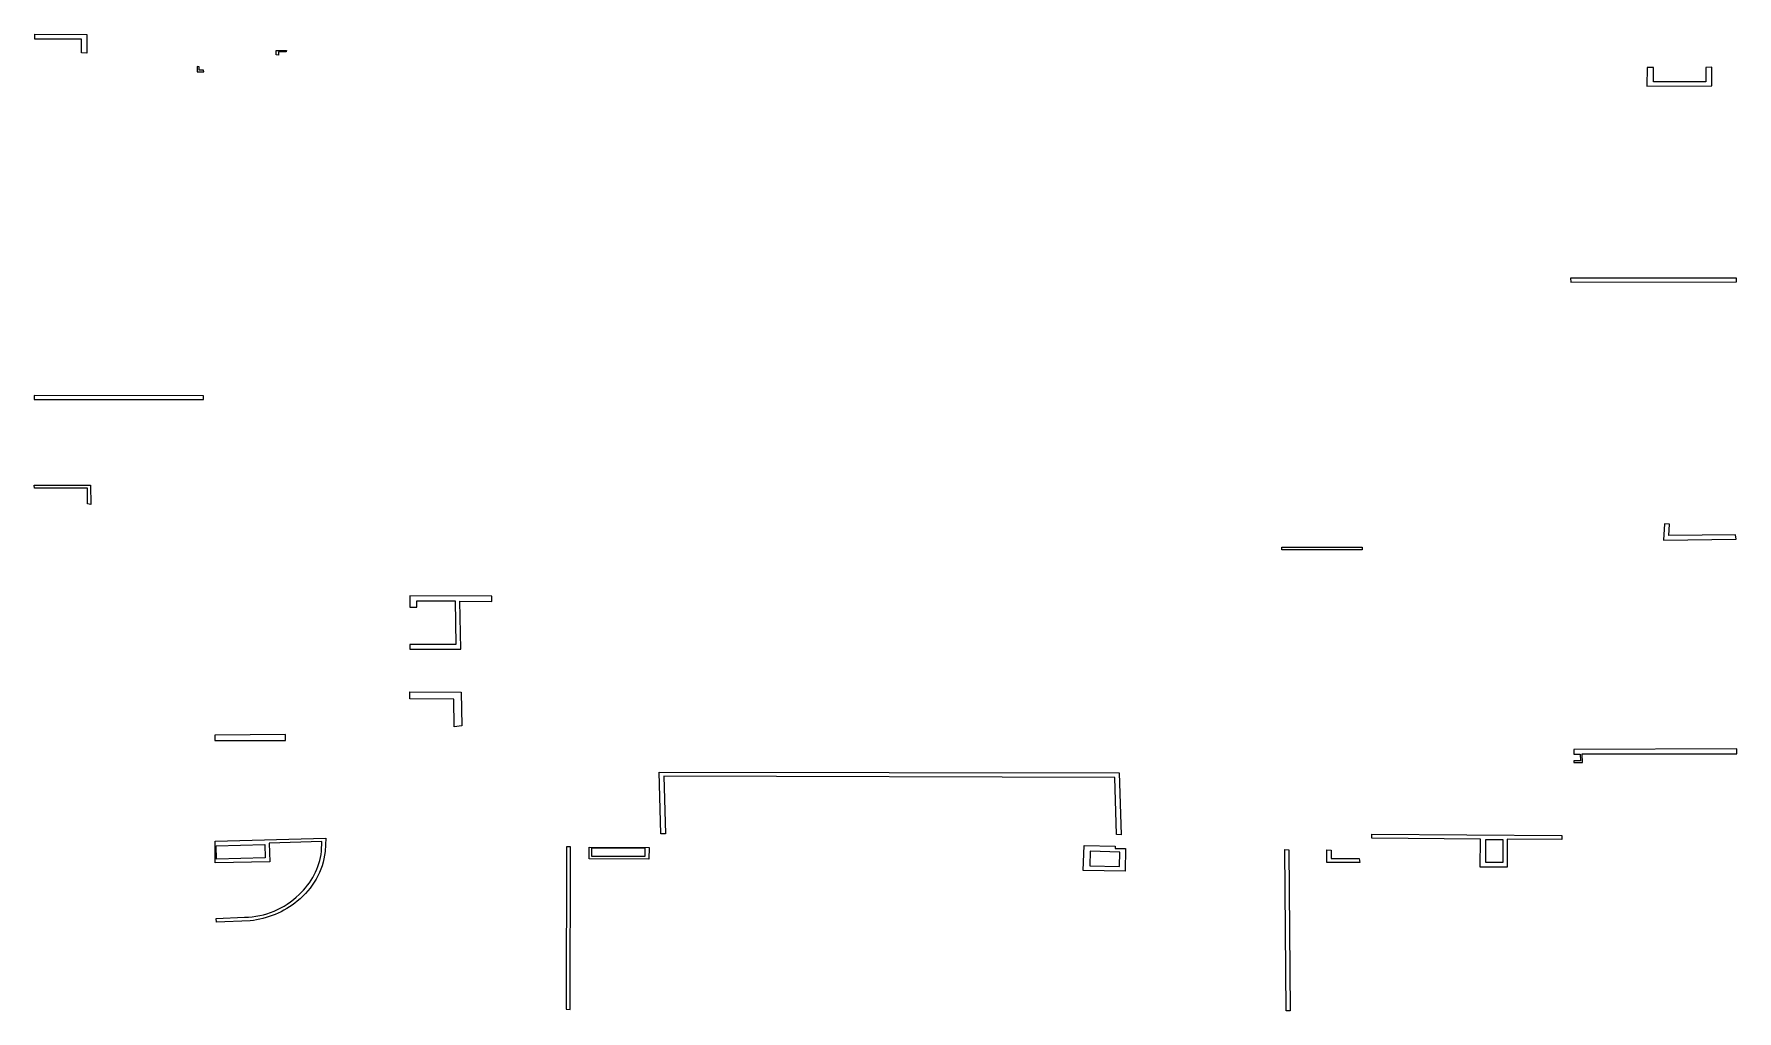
# Model space of a CAD drawing. Header units: millimetres. Extents: x 828823 to 969556, y 1626901 to 1670974.
# Drawn here: x 828823 to 890237, y 1629775 to 1665008 of the extents above; entities that cross this region are included whole.
import ezdxf

# ---------------------------------------------------------------- set-up
doc = ezdxf.new("R2010")
doc.units = ezdxf.units.MM

msp = doc.modelspace()

# ---------------------------------------------------------------- linework, layer by layer
at = {"ltscale": 0.03}
for points in [[(828855, 1664825), (828845, 1665008), (830727, 1664990), (830727, 1664313), (830531, 1664335), (830531, 1664825), (828855, 1664825)], [(837928, 1664416), (837913, 1664366), (837634, 1664366), (837634, 1664251), (837558, 1664257), (837559, 1664417), (837928, 1664416)], [(834772, 1663820), (834703, 1663832), (834702, 1663645), (834943, 1663642), (834938, 1663708), (834772, 1663708), (834772, 1663820)], [(886999, 1663807), (886982, 1663134), (889331, 1663141), (889332, 1663811), (889118, 1663804), (889118, 1663280), (887228, 1663280), (887228, 1663804), (886999, 1663807)], [(828833, 1648630), (828823, 1648743), (830856, 1648732), (830868, 1648039), (830747, 1648061), (830747, 1648630), (828833, 1648630)], [(887808, 1647326), (887621, 1647342), (887592, 1646755), (890211, 1646792), (890185, 1646950), (887786, 1646923), (887808, 1647326)], [(873827, 1646403), (873827, 1646503), (876721, 1646506), (876722, 1646406), (873827, 1646403)], [(845334, 1644734), (842374, 1644748), (842372, 1644343), (842624, 1644343), (842624, 1644571), (844012, 1644570), (844038, 1642990), (842374, 1642991), (842379, 1642823), (844210, 1642822), (844181, 1644556), (845338, 1644544), (845334, 1644734)], [(842371, 1641033), (842372, 1641289), (844231, 1641276), (844250, 1640053), (843979, 1640026), (843963, 1641022), (842371, 1641033), (842372, 1641289)], [(884356, 1639210), (884350, 1639037), (884580, 1639037), (884596, 1638794), (884350, 1638794), (884350, 1638732), (884672, 1638732), (884654, 1639044), (890230, 1639051), (890237, 1639224), (884356, 1639210)], [(851430, 1636158), (851364, 1638382), (867956, 1638366), (868024, 1636128), (867858, 1636139), (867804, 1638193), (851534, 1638239), (851591, 1636158), (851430, 1636158)], [(835401, 1635249), (835389, 1635730), (837142, 1635773), (837153, 1635292), (835401, 1635249)], [(848846, 1635688), (851002, 1635676), (850999, 1635246), (848843, 1635266), (848846, 1635688)], [(848937, 1635657), (850848, 1635657), (850848, 1635351), (848937, 1635351), (848937, 1635657)], [(867812, 1635720), (867813, 1635637), (868184, 1635638), (868170, 1634818), (866658, 1634838), (866697, 1635742), (867814, 1635720)], [(866910, 1635532), (866897, 1635007), (867971, 1634979), (867985, 1635505), (866910, 1635532)], [(874127, 1629784), (873979, 1629775), (873929, 1635592), (874071, 1635591), (874127, 1629784)], [(875447, 1635580), (875602, 1635568), (875602, 1635276), (876611, 1635276), (876641, 1635133), (875443, 1635133), (875447, 1635580)], [(881180, 1635128), (881180, 1635959), (881791, 1635959), (881791, 1635128), (881180, 1635128)]]:
    msp.add_lwpolyline(points, dxfattribs=at)
for points in [[(884243, 1656063), (890217, 1656069), (890217, 1656208), (884239, 1656207)], [(834932, 1651961), (828828, 1651966), (828825, 1651826), (834936, 1651822)], [(835347, 1639524), (837893, 1639535), (837893, 1639742), (835345, 1639727)], [(877068, 1636156), (883920, 1636104), (883920, 1635961), (881953, 1635971), (881948, 1634966), (880976, 1634966), (880992, 1635974), (877068, 1636007)], [(848016, 1629836), (848155, 1629831), (848172, 1635692), (848031, 1635692)]]:
    msp.add_lwpolyline(points, close=True, dxfattribs=at)
msp.add_lwpolyline([(838381, 1633979, 0.183893), (839188, 1635534), (839206, 1635884), (837304, 1635821), (837329, 1635156), (835353, 1635121), (835350, 1635904), (839345, 1636009), (839321, 1635527, -0.199371), (838317, 1633738, -0.145304), (836617, 1633025), (835399, 1632982), (835386, 1633110), (836416, 1633158, 0.196357), (838379, 1633977, -0.028365)], format="xyb", close=True, dxfattribs=at)

doc.saveas('drawing.dxf')
